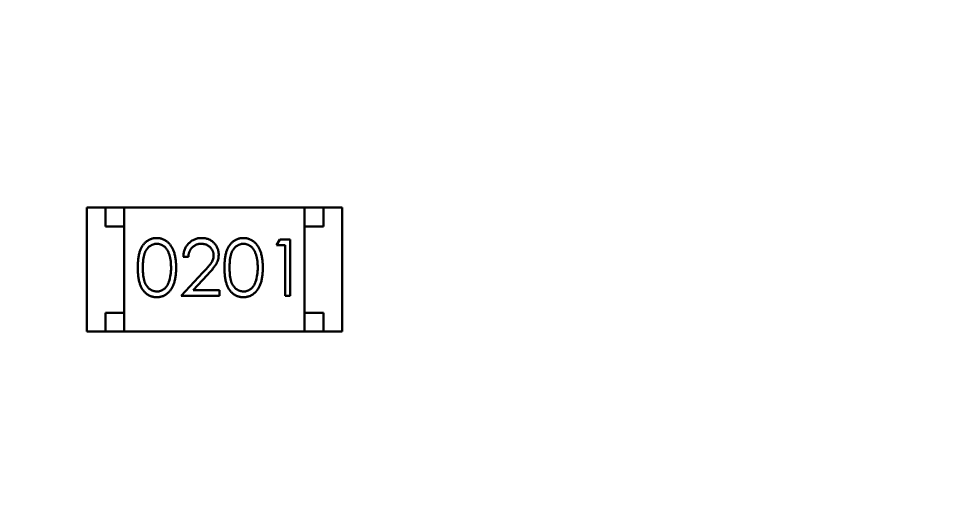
# Model space of a CAD drawing. Header units: millimetres. Extents: x 71 to 428, y 120 to 295.
# Drawn here: x 360.829 to 363.333, y 205.048 to 206.348 of the extents above; entities that cross this region are included whole.
import ezdxf

# ---------------------------------------------------------------- set-up
doc = ezdxf.new("R2010")
doc.units = ezdxf.units.MM
doc.header["$LTSCALE"] = 0.75
doc.layers.add('Visible', color=7, linetype='Continuous', lineweight=50)

msp = doc.modelspace()

# ---------------------------------------------------------------- linework, layer by layer
at = {"layer": 'Visible'}
for p, q in [((361.0103, 205.5153), (361.0103, 205.8453)), ((361.0103, 205.8453), (361.0603, 205.8453)), ((361.1103, 205.8453), (361.0603, 205.8453)), ((361.0603, 205.8453), (361.0603, 205.7953)), ((361.5903, 205.8453), (361.1103, 205.8453)), ((361.1103, 205.8453), (361.1103, 205.5153)), ((361.6403, 205.8453), (361.5903, 205.8453)), ((361.5903, 205.8453), (361.5903, 205.5153)), ((361.6903, 205.8453), (361.6403, 205.8453)), ((361.6403, 205.7953), (361.6403, 205.8453)), ((361.6903, 205.5153), (361.6903, 205.8453)), ((361.0603, 205.7953), (361.1103, 205.7953)), ((361.1103, 205.5653), (361.1103, 205.7953)), ((361.5903, 205.7953), (361.6403, 205.7953)), ((361.5903, 205.5653), (361.5903, 205.7953)), ((361.5156, 205.7452), (361.5244, 205.7606)), ((361.5387, 205.7452), (361.5156, 205.7452)), ((361.5244, 205.7606), (361.5521, 205.7606)), ((361.5387, 205.6106), (361.5387, 205.7452)), ((361.5521, 205.7606), (361.5521, 205.6106)), ((361.281, 205.7144), (361.2675, 205.7144)), ((361.2617, 205.6106), (361.3199, 205.6727)), ((361.3314, 205.666), (361.2939, 205.626)), ((361.2939, 205.626), (361.3637, 205.626)), ((361.3637, 205.626), (361.3637, 205.6106)), ((361.3637, 205.6106), (361.2617, 205.6106)), ((361.5521, 205.6106), (361.5387, 205.6106)), ((361.0603, 205.5653), (361.0603, 205.5153)), ((361.1103, 205.5653), (361.0603, 205.5653)), ((361.6403, 205.5653), (361.5903, 205.5653)), ((361.6403, 205.5153), (361.6403, 205.5653)), ((361.0103, 205.5153), (361.0603, 205.5153)), ((361.0603, 205.5153), (361.1103, 205.5153)), ((361.5903, 205.5153), (361.1103, 205.5153)), ((361.5903, 205.5153), (361.6403, 205.5153)), ((361.6903, 205.5153), (361.6403, 205.5153))]:
    msp.add_line(p, q, dxfattribs=at)
at = {"layer": 'Visible', "extrusion": (0, 0, -1)}
msp.add_circle((-354.8964, 204.496), 47.93, dxfattribs=at)
at = {"layer": 'Visible'}
for centre in [(361.1235, 205.6829), (361.3543, 205.6829)]:
    msp.add_arc(centre, 0.1113, 341.6443, 1.3671, dxfattribs=at)
for points, knots in [([(361.1463, 205.6855), (361.1464, 205.6879), (361.1464, 205.6926), (361.1467, 205.6994), (361.1472, 205.7058), (361.1479, 205.7118), (361.1487, 205.7173), (361.1499, 205.7224), (361.1511, 205.7271), (361.1526, 205.7314), (361.1543, 205.7354), (361.1561, 205.7391), (361.1581, 205.7425), (361.1603, 205.7458), (361.1626, 205.7487), (361.1651, 205.7514), (361.1677, 205.7539), (361.1706, 205.7561), (361.1735, 205.758), (361.1765, 205.7598), (361.1797, 205.7612), (361.1829, 205.7624), (361.1862, 205.7633), (361.1895, 205.764), (361.193, 205.7644), (361.1953, 205.7644), (361.1965, 205.7644)], [0, 0, 0, 0, 0.068595, 0.133246, 0.194313, 0.251279, 0.304513, 0.354235, 0.400481, 0.443411, 0.484015, 0.523252, 0.561042, 0.5979, 0.633518, 0.668314, 0.702496, 0.736685, 0.770293, 0.803437, 0.835913, 0.86846, 0.900847, 0.933467, 0.966258, 1, 1, 1, 1]), ([(361.1965, 205.7644), (361.1977, 205.7644), (361.2001, 205.7644), (361.2036, 205.764), (361.207, 205.7633), (361.2103, 205.7624), (361.2136, 205.7612), (361.2168, 205.7598), (361.2199, 205.7581), (361.2228, 205.7561), (361.2257, 205.7538), (361.2284, 205.7513), (361.231, 205.7485), (361.2334, 205.7455), (361.2356, 205.7422), (361.2378, 205.7386), (361.2397, 205.7348), (361.2415, 205.7307), (361.2431, 205.7263), (361.2445, 205.7216), (361.2457, 205.7164), (361.2466, 205.711), (361.2474, 205.7051), (361.2479, 205.6989), (361.2482, 205.6923), (361.2482, 205.6878), (361.2483, 205.6855)], [0, 0, 0, 0, 0.033788, 0.067194, 0.099862, 0.132567, 0.165151, 0.197913, 0.231319, 0.265083, 0.299255, 0.334399, 0.369943, 0.406284, 0.444064, 0.482998, 0.523354, 0.565537, 0.609613, 0.656391, 0.705885, 0.758325, 0.813832, 0.872795, 0.934722, 1, 1, 1, 1]), ([(361.2675, 205.7144), (361.2676, 205.7162), (361.2678, 205.7197), (361.2686, 205.7249), (361.2697, 205.7297), (361.2714, 205.7344), (361.2734, 205.7388), (361.2758, 205.7429), (361.2787, 205.7468), (361.282, 205.7504), (361.2855, 205.7537), (361.2893, 205.7566), (361.2934, 205.759), (361.2976, 205.761), (361.302, 205.7625), (361.3066, 205.7637), (361.3115, 205.7643), (361.3147, 205.7644), (361.3164, 205.7644)], [0, 0, 0, 0, 0.068791, 0.135103, 0.198979, 0.261904, 0.323495, 0.385195, 0.446969, 0.509765, 0.572251, 0.633405, 0.693251, 0.752583, 0.812579, 0.873275, 0.93555, 1, 1, 1, 1]), ([(361.3164, 205.7644), (361.3181, 205.7644), (361.3213, 205.7643), (361.326, 205.7637), (361.3305, 205.7627), (361.3348, 205.7612), (361.3387, 205.7593), (361.3425, 205.757), (361.346, 205.7543), (361.3492, 205.7512), (361.3522, 205.7479), (361.3547, 205.7443), (361.3569, 205.7406), (361.3587, 205.7367), (361.36, 205.7327), (361.361, 205.7286), (361.3616, 205.7243), (361.3617, 205.7213), (361.3617, 205.7199)], [0, 0, 0, 0, 0.069475, 0.136517, 0.200789, 0.26383, 0.325735, 0.387291, 0.449509, 0.512968, 0.576275, 0.63758, 0.697903, 0.757172, 0.816599, 0.876653, 0.93729, 1, 1, 1, 1]), ([(361.3771, 205.6855), (361.3771, 205.6879), (361.3772, 205.6926), (361.3775, 205.6994), (361.378, 205.7058), (361.3787, 205.7118), (361.3795, 205.7173), (361.3806, 205.7224), (361.3819, 205.7271), (361.3834, 205.7314), (361.3851, 205.7354), (361.3869, 205.7391), (361.3889, 205.7425), (361.3911, 205.7458), (361.3934, 205.7487), (361.3958, 205.7514), (361.3985, 205.7539), (361.4013, 205.7561), (361.4043, 205.758), (361.4073, 205.7598), (361.4104, 205.7612), (361.4136, 205.7624), (361.4169, 205.7633), (361.4203, 205.764), (361.4238, 205.7644), (361.4261, 205.7644), (361.4273, 205.7644)], [0, 0, 0, 0, 0.068595, 0.133246, 0.194313, 0.251279, 0.304513, 0.354235, 0.400481, 0.443411, 0.484015, 0.523252, 0.561042, 0.5979, 0.633518, 0.668314, 0.702496, 0.736685, 0.770293, 0.803437, 0.835913, 0.86846, 0.900847, 0.933467, 0.966258, 1, 1, 1, 1]), ([(361.4273, 205.7644), (361.4285, 205.7644), (361.4308, 205.7644), (361.4343, 205.764), (361.4378, 205.7633), (361.4411, 205.7624), (361.4444, 205.7612), (361.4475, 205.7598), (361.4506, 205.7581), (361.4536, 205.7561), (361.4565, 205.7538), (361.4592, 205.7513), (361.4618, 205.7485), (361.4642, 205.7455), (361.4664, 205.7422), (361.4685, 205.7386), (361.4704, 205.7348), (361.4723, 205.7307), (361.4739, 205.7263), (361.4753, 205.7216), (361.4764, 205.7164), (361.4774, 205.711), (361.4781, 205.7051), (361.4787, 205.6989), (361.479, 205.6923), (361.479, 205.6878), (361.479, 205.6855)], [0, 0, 0, 0, 0.033788, 0.067194, 0.099862, 0.132567, 0.165151, 0.197913, 0.231319, 0.265083, 0.299255, 0.334399, 0.369943, 0.406284, 0.444064, 0.482998, 0.523354, 0.565537, 0.609613, 0.656391, 0.705885, 0.758325, 0.813832, 0.872795, 0.934722, 1, 1, 1, 1]), ([(361.1969, 205.7491), (361.1953, 205.749), (361.192, 205.7488), (361.1871, 205.7476), (361.1824, 205.7454), (361.1786, 205.7431), (361.1758, 205.7408), (361.1737, 205.7389), (361.1718, 205.7368), (361.1701, 205.7344), (361.1685, 205.7319), (361.167, 205.7292), (361.1656, 205.7263), (361.1644, 205.7232), (361.1633, 205.7198), (361.1624, 205.716), (361.1615, 205.7119), (361.161, 205.7074), (361.1604, 205.7025), (361.1601, 205.6972), (361.1598, 205.6915), (361.1598, 205.6876), (361.1598, 205.6856)], [0, 0, 0, 0, 0.060387, 0.120883, 0.182755, 0.247811, 0.281299, 0.315088, 0.349702, 0.384857, 0.420966, 0.458511, 0.497175, 0.537602, 0.580503, 0.627468, 0.678388, 0.733983, 0.793747, 0.857714, 0.926698, 1, 1, 1, 1]), ([(361.2348, 205.6856), (361.2348, 205.6874), (361.2347, 205.6909), (361.2346, 205.6961), (361.2341, 205.701), (361.2336, 205.7057), (361.2329, 205.7101), (361.2321, 205.7143), (361.231, 205.7181), (361.2298, 205.7218), (361.2285, 205.7252), (361.227, 205.7284), (361.2255, 205.7314), (361.2238, 205.7341), (361.222, 205.7366), (361.22, 205.7388), (361.218, 205.7408), (361.2151, 205.7431), (361.2114, 205.7454), (361.2067, 205.7476), (361.2019, 205.7488), (361.1986, 205.749), (361.1969, 205.7491)], [0, 0, 0, 0, 0.065681, 0.128486, 0.188175, 0.245106, 0.299448, 0.350823, 0.399942, 0.446672, 0.491255, 0.533376, 0.573853, 0.612526, 0.649597, 0.685532, 0.720106, 0.753838, 0.818925, 0.880493, 0.940311, 1, 1, 1, 1]), ([(361.3157, 205.7491), (361.3146, 205.749), (361.3123, 205.749), (361.3089, 205.7486), (361.3056, 205.7478), (361.3026, 205.7468), (361.2996, 205.7456), (361.2968, 205.744), (361.2942, 205.7421), (361.2918, 205.74), (361.2895, 205.7376), (361.2875, 205.735), (361.2858, 205.7321), (361.2843, 205.729), (361.283, 205.7257), (361.2821, 205.7222), (361.2813, 205.7184), (361.2811, 205.7158), (361.281, 205.7144)], [0, 0, 0, 0, 0.064439, 0.126547, 0.186887, 0.245878, 0.304041, 0.362191, 0.420976, 0.48066, 0.5406, 0.600689, 0.661936, 0.724443, 0.789038, 0.856314, 0.926352, 1, 1, 1, 1]), ([(361.3483, 205.7187), (361.3482, 205.7197), (361.3482, 205.7217), (361.3477, 205.7247), (361.347, 205.7275), (361.346, 205.7303), (361.3446, 205.7329), (361.343, 205.7354), (361.3411, 205.7378), (361.3389, 205.7401), (361.3365, 205.7422), (361.3339, 205.7441), (361.3312, 205.7456), (361.3284, 205.7469), (361.3254, 205.7479), (361.3223, 205.7485), (361.3191, 205.749), (361.3169, 205.749), (361.3157, 205.7491)], [0, 0, 0, 0, 0.061965, 0.122122, 0.180988, 0.239933, 0.299906, 0.359989, 0.421776, 0.486576, 0.551535, 0.615018, 0.677259, 0.73973, 0.80305, 0.866495, 0.931973, 1, 1, 1, 1]), ([(361.4277, 205.7491), (361.4261, 205.749), (361.4227, 205.7488), (361.4178, 205.7476), (361.4131, 205.7454), (361.4094, 205.7431), (361.4065, 205.7408), (361.4045, 205.7389), (361.4026, 205.7368), (361.4009, 205.7344), (361.3992, 205.7319), (361.3977, 205.7292), (361.3964, 205.7263), (361.3951, 205.7232), (361.394, 205.7198), (361.3931, 205.716), (361.3923, 205.7119), (361.3917, 205.7074), (361.3912, 205.7025), (361.3909, 205.6972), (361.3906, 205.6915), (361.3906, 205.6876), (361.3906, 205.6856)], [0, 0, 0, 0, 0.060387, 0.120883, 0.182755, 0.247811, 0.281299, 0.315088, 0.349702, 0.384857, 0.420966, 0.458511, 0.497175, 0.537602, 0.580503, 0.627468, 0.678388, 0.733983, 0.793747, 0.857714, 0.926698, 1, 1, 1, 1]), ([(361.4656, 205.6856), (361.4656, 205.6874), (361.4655, 205.6909), (361.4653, 205.6961), (361.4649, 205.701), (361.4644, 205.7057), (361.4636, 205.7101), (361.4628, 205.7143), (361.4617, 205.7181), (361.4606, 205.7218), (361.4593, 205.7252), (361.4578, 205.7284), (361.4563, 205.7314), (361.4546, 205.7341), (361.4528, 205.7366), (361.4508, 205.7388), (361.4488, 205.7408), (361.4459, 205.7431), (361.4422, 205.7454), (361.4375, 205.7476), (361.4326, 205.7488), (361.4294, 205.749), (361.4277, 205.7491)], [0, 0, 0, 0, 0.065681, 0.128486, 0.188175, 0.245106, 0.299448, 0.350823, 0.399942, 0.446672, 0.491255, 0.533376, 0.573853, 0.612526, 0.649597, 0.685532, 0.720106, 0.753838, 0.818925, 0.880493, 0.940311, 1, 1, 1, 1]), ([(361.3199, 205.6727), (361.3213, 205.6742), (361.324, 205.677), (361.3279, 205.6811), (361.3313, 205.685), (361.3344, 205.6885), (361.3371, 205.6918), (361.3394, 205.6947), (361.3413, 205.6974), (361.3434, 205.7005), (361.3453, 205.7044), (361.347, 205.709), (361.3481, 205.7138), (361.3482, 205.717), (361.3483, 205.7187)], [0, 0, 0, 0, 0.110803, 0.212829, 0.306101, 0.390647, 0.466924, 0.534481, 0.593587, 0.644557, 0.7362, 0.825024, 0.911986, 1, 1, 1, 1]), ([(361.3617, 205.7199), (361.3617, 205.7178), (361.3615, 205.7136), (361.3603, 205.7075), (361.3584, 205.7016), (361.356, 205.6969), (361.3537, 205.6931), (361.3516, 205.6899), (361.3491, 205.6865), (361.3463, 205.6829), (361.3431, 205.679), (361.3395, 205.6749), (361.3356, 205.6706), (361.3328, 205.6676), (361.3314, 205.666)], [0, 0, 0, 0, 0.098702, 0.195672, 0.292422, 0.391343, 0.444462, 0.504229, 0.570352, 0.642546, 0.722288, 0.807921, 0.90047, 1, 1, 1, 1]), ([(361.1965, 205.6068), (361.1953, 205.6068), (361.193, 205.6068), (361.1895, 205.6072), (361.1862, 205.6079), (361.1829, 205.6088), (361.1797, 205.6099), (361.1766, 205.6114), (361.1736, 205.6131), (361.1707, 205.615), (361.1679, 205.6172), (361.1652, 205.6196), (361.1628, 205.6223), (361.1605, 205.6253), (361.1583, 205.6285), (361.1563, 205.632), (361.1544, 205.6357), (361.1527, 205.6397), (361.1512, 205.6441), (361.1499, 205.6488), (361.1488, 205.6539), (361.1479, 205.6595), (361.1472, 205.6654), (361.1467, 205.6718), (361.1464, 205.6785), (361.1464, 205.6832), (361.1463, 205.6855)], [0, 0, 0, 0, 0.033787, 0.066622, 0.099285, 0.131361, 0.163585, 0.196104, 0.228902, 0.262158, 0.295991, 0.330218, 0.36506, 0.400951, 0.43762, 0.475708, 0.515381, 0.556414, 0.599765, 0.646424, 0.696431, 0.749782, 0.806573, 0.867436, 0.931887, 1, 1, 1, 1]), ([(361.1598, 205.6856), (361.1598, 205.6836), (361.1598, 205.6797), (361.1601, 205.6741), (361.1604, 205.6688), (361.1609, 205.6639), (361.1616, 205.6594), (361.1623, 205.6552), (361.1633, 205.6515), (361.1643, 205.6481), (361.1656, 205.6449), (361.1669, 205.6421), (361.1684, 205.6393), (361.17, 205.6368), (361.1718, 205.6345), (361.1737, 205.6324), (361.1758, 205.6304), (361.1786, 205.6281), (361.1824, 205.6258), (361.1871, 205.6237), (361.192, 205.6224), (361.1953, 205.6222), (361.1969, 205.6221)], [0, 0, 0, 0, 0.072951, 0.141584, 0.205926, 0.265301, 0.320597, 0.371817, 0.41879, 0.461699, 0.502134, 0.540804, 0.578181, 0.614297, 0.649678, 0.684299, 0.718359, 0.752081, 0.817652, 0.879722, 0.939966, 1, 1, 1, 1]), ([(361.2483, 205.6855), (361.2482, 205.6832), (361.2482, 205.6788), (361.2479, 205.6722), (361.2474, 205.6661), (361.2467, 205.6602), (361.2457, 205.6548), (361.2445, 205.6497), (361.2432, 205.645), (361.2416, 205.6406), (361.2398, 205.6365), (361.2379, 205.6327), (361.2358, 205.6291), (361.2335, 205.6258), (361.2311, 205.6228), (361.2285, 205.62), (361.2258, 205.6175), (361.2229, 205.6152), (361.2199, 205.6133), (361.2168, 205.6115), (361.2136, 205.6101), (361.2104, 205.6088), (361.207, 205.6079), (361.2036, 205.6073), (361.2001, 205.6068), (361.1977, 205.6068), (361.1965, 205.6068)], [0, 0, 0, 0, 0.065063, 0.126773, 0.185516, 0.240765, 0.29298, 0.34225, 0.388919, 0.432776, 0.474628, 0.514775, 0.553606, 0.591426, 0.628028, 0.663804, 0.698984, 0.733591, 0.767628, 0.801208, 0.834264, 0.866981, 0.89972, 0.932702, 0.966176, 1, 1, 1, 1]), ([(361.4273, 205.6068), (361.4261, 205.6068), (361.4238, 205.6068), (361.4203, 205.6072), (361.4169, 205.6079), (361.4137, 205.6088), (361.4105, 205.6099), (361.4074, 205.6114), (361.4044, 205.6131), (361.4014, 205.615), (361.3987, 205.6172), (361.396, 205.6196), (361.3935, 205.6223), (361.3912, 205.6253), (361.389, 205.6285), (361.387, 205.632), (361.3852, 205.6357), (361.3835, 205.6397), (361.382, 205.6441), (361.3806, 205.6488), (361.3796, 205.6539), (361.3787, 205.6595), (361.378, 205.6654), (361.3775, 205.6718), (361.3772, 205.6785), (361.3771, 205.6832), (361.3771, 205.6855)], [0, 0, 0, 0, 0.033787, 0.066622, 0.099285, 0.131361, 0.163585, 0.196104, 0.228902, 0.262158, 0.295991, 0.330218, 0.36506, 0.400951, 0.43762, 0.475708, 0.515381, 0.556414, 0.599765, 0.646424, 0.696431, 0.749782, 0.806573, 0.867436, 0.931887, 1, 1, 1, 1]), ([(361.3906, 205.6856), (361.3906, 205.6836), (361.3906, 205.6797), (361.3909, 205.6741), (361.3912, 205.6688), (361.3917, 205.6639), (361.3923, 205.6594), (361.3931, 205.6552), (361.394, 205.6515), (361.3951, 205.6481), (361.3964, 205.6449), (361.3977, 205.6421), (361.3992, 205.6393), (361.4008, 205.6368), (361.4026, 205.6345), (361.4045, 205.6324), (361.4065, 205.6304), (361.4094, 205.6281), (361.4131, 205.6258), (361.4179, 205.6237), (361.4228, 205.6224), (361.4261, 205.6222), (361.4277, 205.6221)], [0, 0, 0, 0, 0.072951, 0.141584, 0.205926, 0.265301, 0.320597, 0.371817, 0.41879, 0.461699, 0.502134, 0.540804, 0.578181, 0.614297, 0.649678, 0.684299, 0.718359, 0.752081, 0.817652, 0.879722, 0.939966, 1, 1, 1, 1]), ([(361.479, 205.6855), (361.479, 205.6832), (361.479, 205.6788), (361.4787, 205.6722), (361.4781, 205.6661), (361.4774, 205.6602), (361.4765, 205.6548), (361.4753, 205.6497), (361.474, 205.645), (361.4723, 205.6406), (361.4706, 205.6365), (361.4686, 205.6327), (361.4666, 205.6291), (361.4643, 205.6258), (361.4619, 205.6228), (361.4593, 205.62), (361.4566, 205.6175), (361.4537, 205.6152), (361.4507, 205.6133), (361.4476, 205.6115), (361.4444, 205.6101), (361.4411, 205.6088), (361.4378, 205.6079), (361.4343, 205.6073), (361.4308, 205.6068), (361.4285, 205.6068), (361.4273, 205.6068)], [0, 0, 0, 0, 0.065063, 0.126773, 0.185516, 0.240765, 0.29298, 0.34225, 0.388919, 0.432776, 0.474628, 0.514775, 0.553606, 0.591426, 0.628028, 0.663804, 0.698984, 0.733591, 0.767628, 0.801208, 0.834264, 0.866981, 0.89972, 0.932702, 0.966176, 1, 1, 1, 1]), ([(361.1969, 205.6221), (361.1986, 205.6222), (361.2019, 205.6223), (361.2068, 205.6237), (361.2115, 205.6257), (361.2152, 205.628), (361.218, 205.6303), (361.22, 205.6322), (361.2218, 205.6343), (361.2236, 205.6366), (361.2252, 205.6391), (361.2267, 205.6419), (361.228, 205.6448), (361.2287, 205.6468), (361.2291, 205.6479)], [0, 0, 0, 0, 0.112813, 0.225394, 0.339595, 0.459675, 0.521735, 0.583926, 0.648174, 0.713881, 0.781004, 0.851451, 0.924051, 1, 1, 1, 1]), ([(361.4277, 205.6221), (361.4294, 205.6222), (361.4327, 205.6223), (361.4375, 205.6237), (361.4423, 205.6257), (361.4459, 205.628), (361.4487, 205.6303), (361.4508, 205.6322), (361.4526, 205.6343), (361.4544, 205.6366), (361.456, 205.6391), (361.4574, 205.6419), (361.4588, 205.6448), (361.4595, 205.6468), (361.4599, 205.6479)], [0, 0, 0, 0, 0.112813, 0.225394, 0.339595, 0.459675, 0.521735, 0.583926, 0.648174, 0.713881, 0.781004, 0.851451, 0.924051, 1, 1, 1, 1])]:
    msp.add_open_spline(points, degree=3, knots=knots, dxfattribs=at)

doc.saveas('drawing.dxf')
